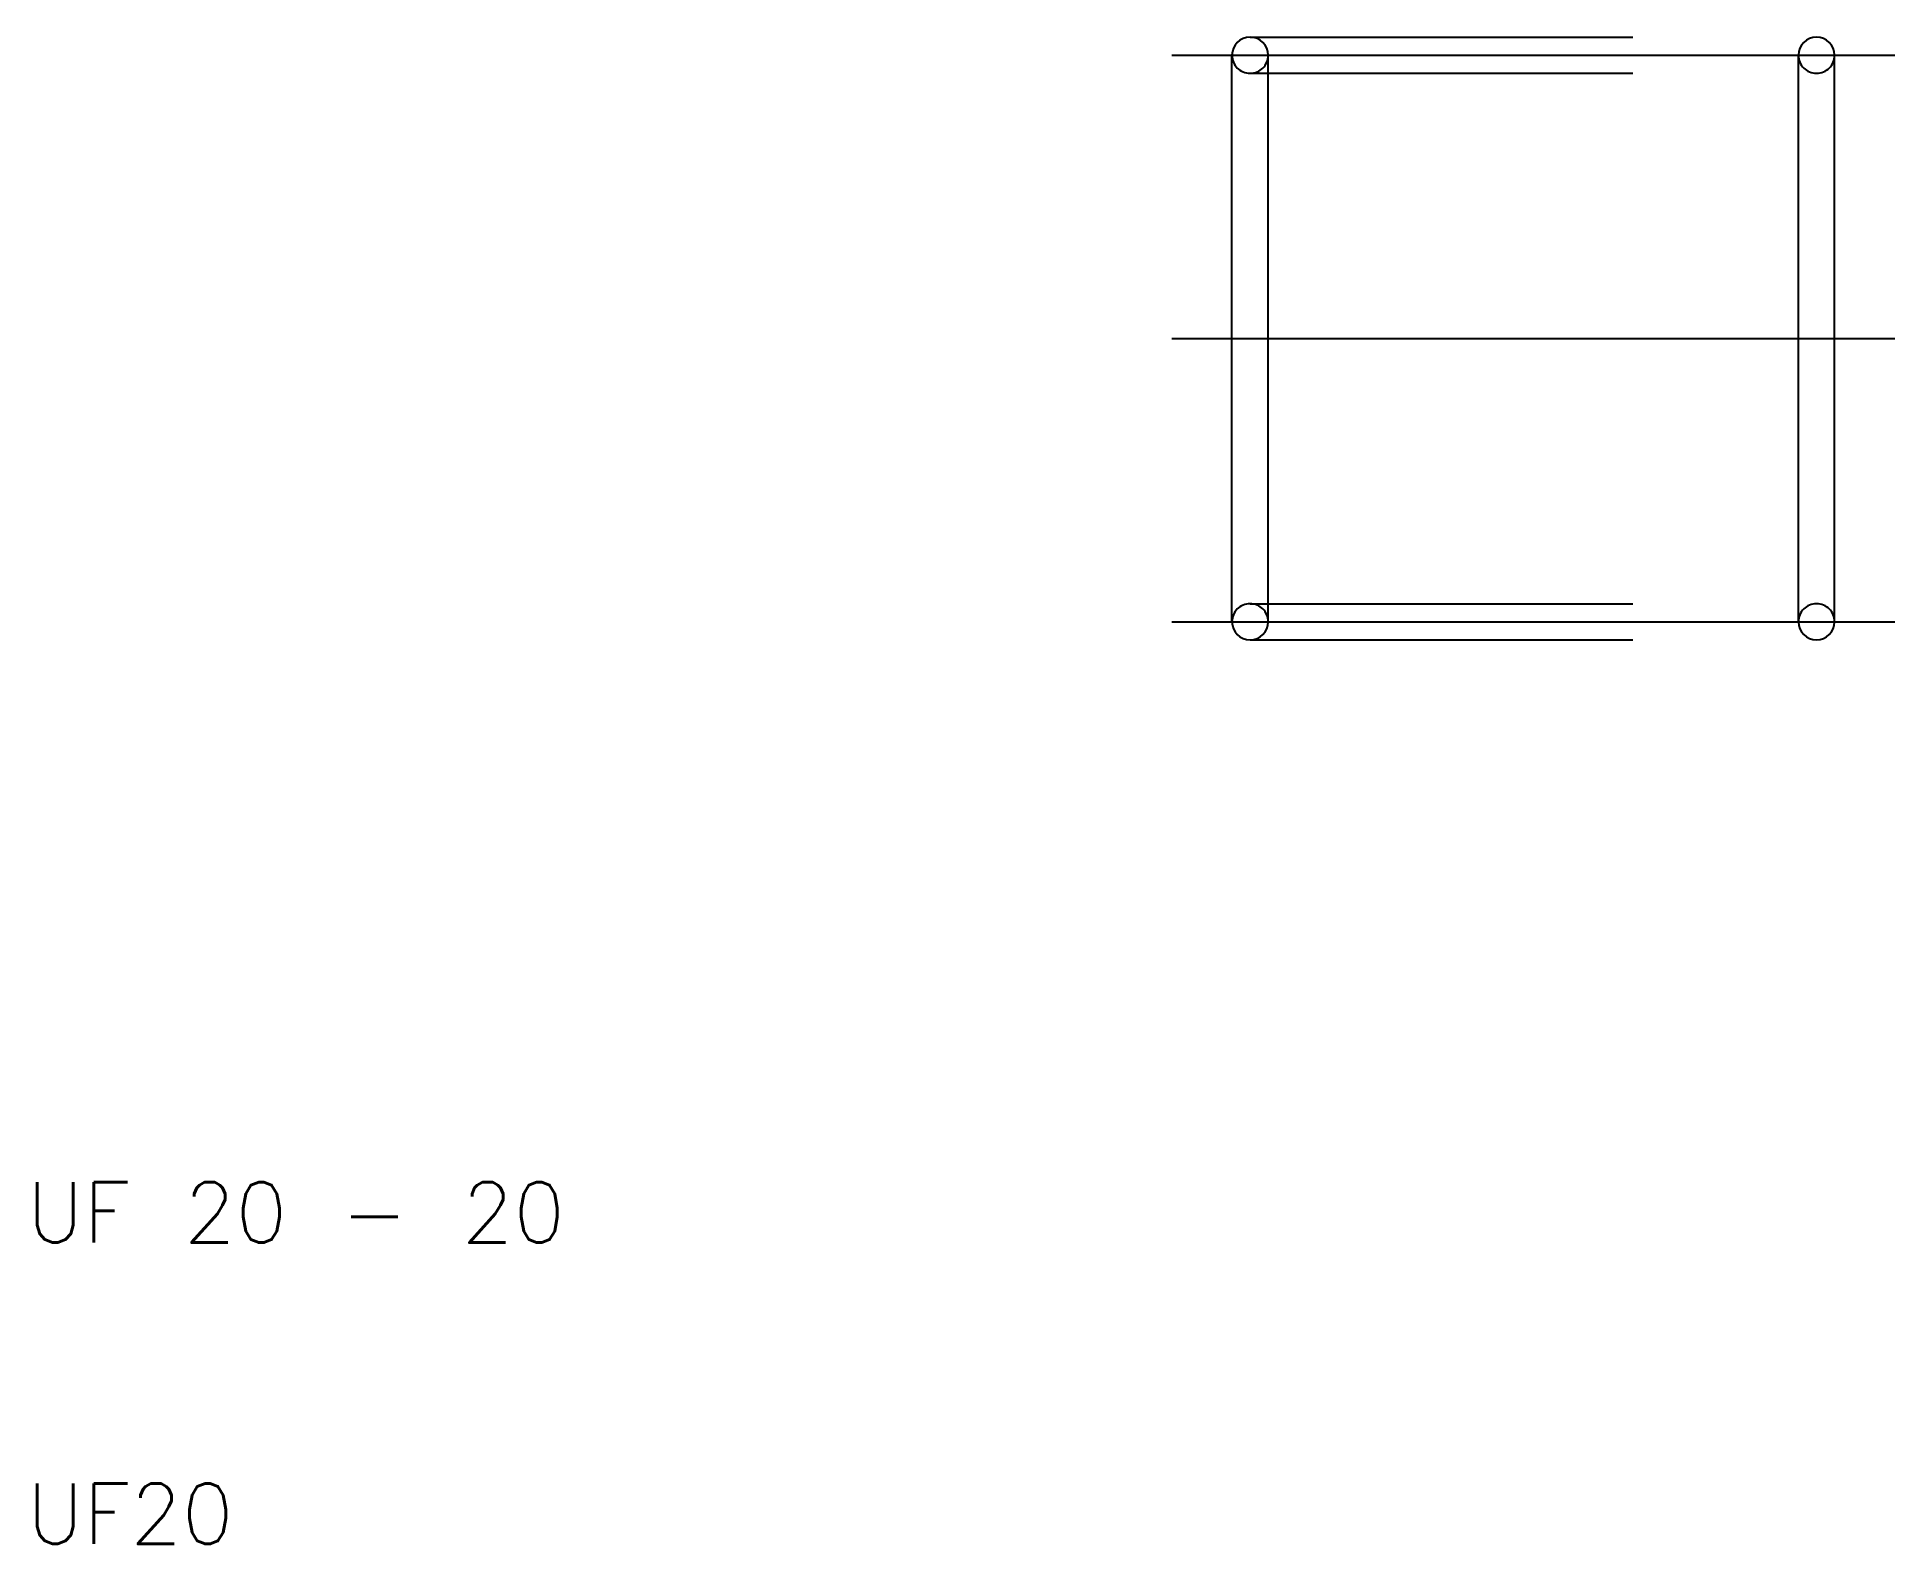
# Model space of a CAD drawing. Extents: x 10.3 to 72, y 10 to 60.
import ezdxf

# ---------------------------------------------------------------- set-up
doc = ezdxf.new("R2010")
doc.units = 0
doc.linetypes.add('CENTER', pattern=[50.8, 31.75, -6.35, 6.35, -6.35])
doc.linetypes.add('DASHED', pattern=[19.05, 12.7, -6.35])
doc.layers.get('0').update_dxf_attribs({"linetype": 'CONTINUOUS'})
doc.layers.add('CENTER', color=1, linetype='CENTER')
doc.styles.get("Standard").update_dxf_attribs({"font": 'txt.shx'})

msp = doc.modelspace()

# ---------------------------------------------------------------- linework, layer by layer
at = {"color": 3, "linetype": 'DASHED'}
for p, q in [((50.6, 60), (69.4, 60)), ((50.6, 58.8), (69.4, 58.8)), ((50.6, 41.2), (69.4, 41.2)), ((50.6, 40), (69.4, 40))]:
    msp.add_line(p, q, dxfattribs=at)
for p, q in [((50, 40.6), (50, 59.4)), ((51.2, 40.6), (51.2, 59.4)), ((68.8, 40.6), (68.8, 59.4)), ((70, 40.6), (70, 59.4))]:
    msp.add_line(p, q)
for centre, start, end in [((50.6, 59.4), 0, 180), ((69.4, 59.4), 0, 180), ((50.6, 40.6), 180, 0), ((69.4, 40.6), 180, 0)]:
    msp.add_arc(centre, 0.6, start, end)
for centre, start, end in [((50.6, 59.4), 180, 0), ((69.4, 59.4), 180, 0), ((50.6, 40.6), 0, 180), ((69.4, 40.6), 0, 180)]:
    msp.add_arc(centre, 0.6, start, end, dxfattribs=at)
at = {"layer": 'CENTER'}
for p, q in [((48, 59.4), (72, 59.4)), ((48, 50), (72, 50)), ((48, 40.6), (72, 40.6))]:
    msp.add_line(p, q, dxfattribs=at)

# ---------------------------------------------------------------- texts
for s, p in [('UF 20 - 20', (10, 20)), ('UF20', (10, 10))]:
    msp.add_text(s, height=2).set_placement(p)

doc.saveas('drawing.dxf')
